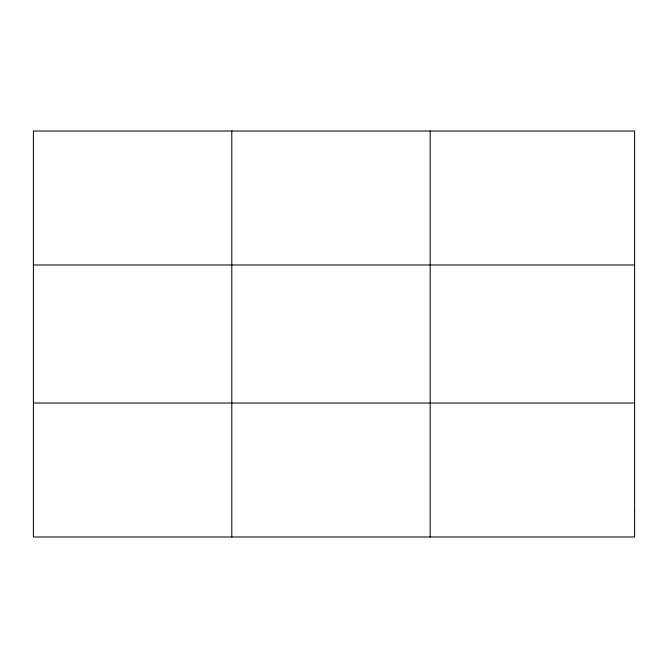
<?xml version="1.0" encoding="UTF-8"?>
<svg xmlns="http://www.w3.org/2000/svg" width="668" height="668" viewBox="0 0 668 668"><rect width="100%" height="100%" fill="white"/><g stroke="black" fill="none" stroke-linecap="round" stroke-linejoin="round"><path stroke-width="1" d="M231.796 131.012L231.796 536.989M430.192 131.012L430.192 536.989M33.4 264.987L634.6 264.987M33.4 403.013L634.6 403.013M634.6 510.193L634.6 536.989L33.4 536.989L33.4 131.012L634.6 131.012L634.6 510.193"/></g></svg>
